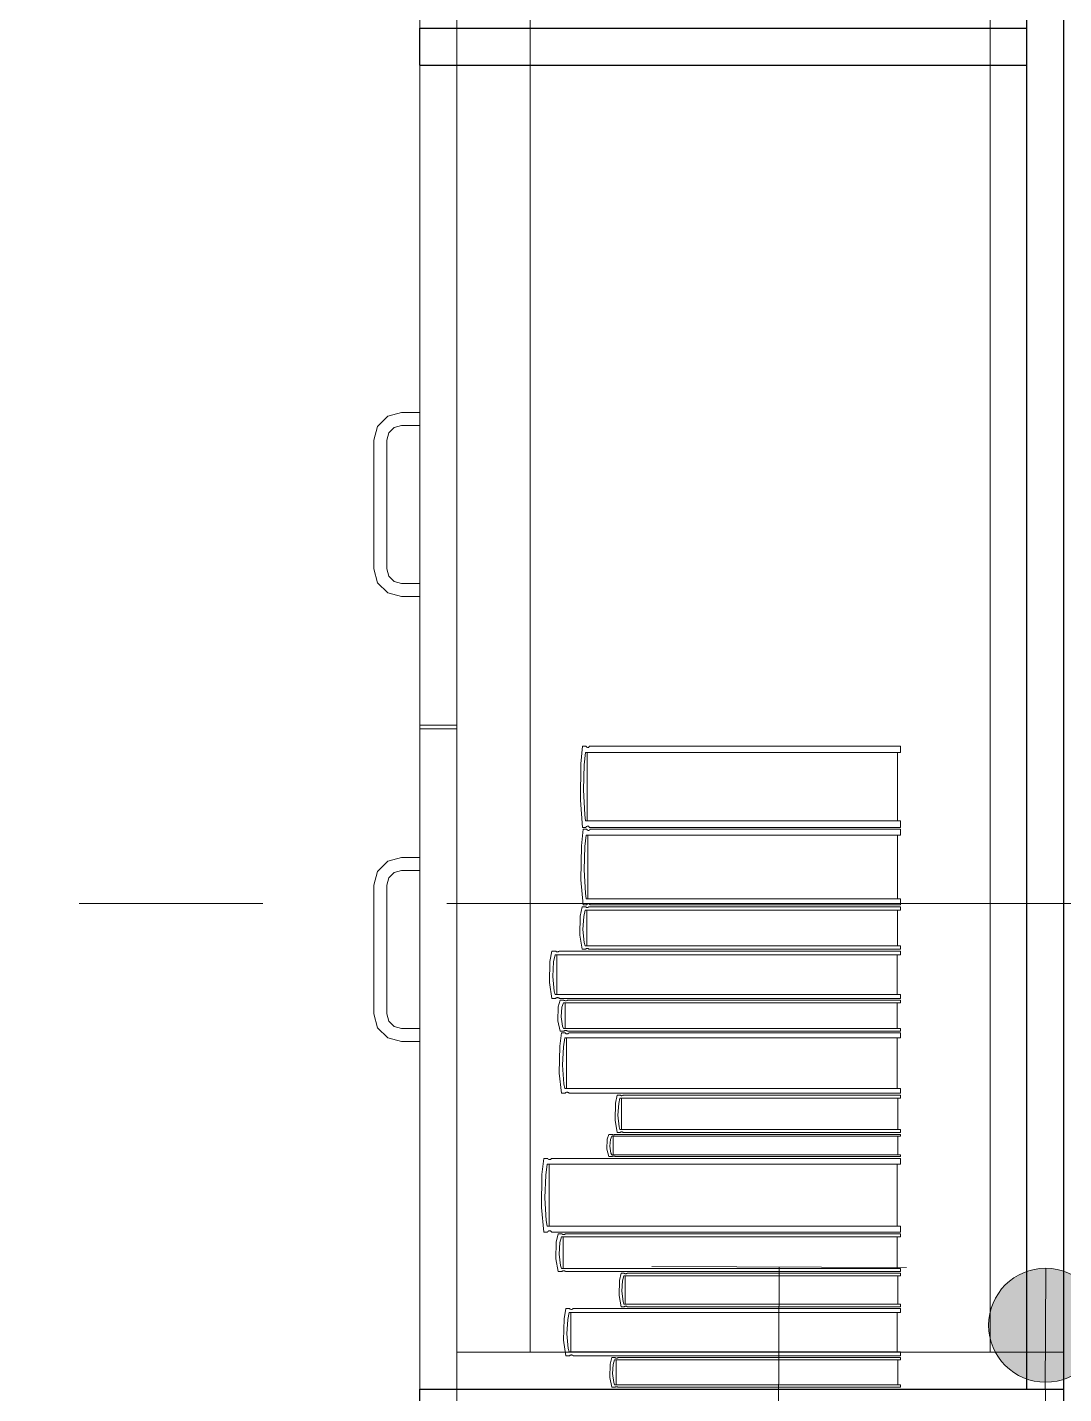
# Model space of a CAD drawing. Header units: inches. Extents: x -19 to 5698, y -728 to 92.
# Drawn here: x 104.647 to 105.21, y 25.933 to 26.676 of the extents above; entities that cross this region are included whole.
import ezdxf

# ---------------------------------------------------------------- set-up
doc = ezdxf.new("R2010")
doc.units = ezdxf.units.IN
doc.header["$MEASUREMENT"] = 0
doc.set_wipeout_variables(frame=1)
for name, pattern in [('HIDDEN', [0.375, 0.25, -0.125]), ('Punto & Raya', [0.65, 0.5, -0.075, 0, -0.075]), ('RAYITAS', [0.375, 0.25, -0.125]), ('Wipeout_Contour', [1, 0, -1])]:
    doc.linetypes.add(name, pattern=pattern)
for name, color, linetype, lineweight in [('00 conduct tomacorr', 120, 'HIDDEN', 30), ('T-TECHO-E', 150, 'Continuous', 20), ('TOMACORRIENTE', 22, 'RAYITAS', 9)]:
    doc.layers.add(name, color=color, linetype=linetype, lineweight=lineweight)
doc.layers.add('02 _ ARQ _ ALB _ Ejes Generales', color=251, linetype='Continuous')
doc.layers.add('Interior - Mobiliario', color=7, linetype='Continuous')

# ---------------------------------------------------------------- blocks, each defined once
blk = doc.blocks.new('a')
at = {"layer": 'TOMACORRIENTE', "ltscale": 0.05}
h = blk.add_hatch(color=4, dxfattribs=at)
edge = h.paths.add_edge_path()
edge.add_arc((0, 0.0752), 0.02106, 0, 360)
at = {"layer": 'TOMACORRIENTE', "color": 4}
for p, q in [((-0.14553, 0.09625), (-0.0515, 0.09625)), ((-0.09851, 0.09625), (-0.09851, -0.09657)), ((0, 0.09625), (0, -0.09625)), ((0.06232, -0.09625), (0.06232, 0.09625))]:
    blk.add_line(p, q, dxfattribs=at)
blk.add_circle((0, 0.0752), 0.02106, dxfattribs=at)
blk = doc.blocks.new('CABLE 3FACE')
at = {"layer": 'T-TECHO-E', "rotation": 59.94170052614085}
blk.add_blockref('a', (0, 0), dxfattribs=at)

msp = doc.modelspace()

# ---------------------------------------------------------------- linework, layer by layer
at = {"layer": 'Interior - Mobiliario', "color": 175, "linetype": 'Continuous', "lineweight": 13}
for p, q in [((104.88026, 27.39599), (104.88026, 25.93599)), ((105.19026, 25.93599), (105.19026, 27.39599)), ((104.84276, 26.46498), (104.85026, 26.46699)), ((104.85026, 26.46699), (104.86026, 26.46699)), ((104.86026, 26.46699), (104.86026, 26.45999)), ((104.83526, 26.45199), (104.83727, 26.45949)), ((104.83727, 26.45949), (104.84276, 26.46498)), ((104.84626, 26.45891), (104.84333, 26.45599)), ((104.85026, 26.45999), (104.84626, 26.45891)), ((104.86026, 26.45999), (104.85026, 26.45999)), ((104.83526, 26.38199), (104.83526, 26.45199)), ((104.84333, 26.45599), (104.84226, 26.45199)), ((104.84226, 26.45199), (104.84226, 26.38199)), ((104.83727, 26.37449), (104.83526, 26.38199)), ((104.84226, 26.38199), (104.84333, 26.37799)), ((104.84333, 26.37799), (104.84626, 26.37506)), ((104.84276, 26.369), (104.83727, 26.37449)), ((104.84626, 26.37506), (104.85026, 26.37399)), ((104.85026, 26.37399), (104.86026, 26.37399)), ((104.86026, 26.37399), (104.86026, 26.36699)), ((104.85026, 26.36699), (104.84276, 26.369)), ((104.86026, 26.36699), (104.85026, 26.36699)), ((104.86026, 26.29699), (104.88026, 26.29699)), ((104.86026, 26.29499), (104.88026, 26.29499)), ((104.94864, 26.28561), (104.94769, 26.27592)), ((104.95052, 26.28561), (104.94864, 26.28561)), ((104.94957, 26.27546), (104.95037, 26.28208)), ((104.95037, 26.28208), (105.1216, 26.28208)), ((104.95061, 26.28544), (104.95052, 26.28561)), ((104.95083, 26.28517), (104.95061, 26.28544)), ((104.95107, 26.28498), (104.95083, 26.28517)), ((104.95132, 26.28488), (104.95107, 26.28498)), ((104.95123, 26.28208), (104.95123, 26.24496)), ((104.95158, 26.28487), (104.95132, 26.28488)), ((104.95183, 26.28495), (104.95158, 26.28487)), ((104.95207, 26.28512), (104.95183, 26.28495)), ((104.95229, 26.28537), (104.95207, 26.28512)), ((104.95243, 26.28561), (104.95229, 26.28537)), ((105.1216, 26.28561), (104.95243, 26.28561)), ((105.11987, 26.24496), (105.11987, 26.28208)), ((105.1216, 26.28208), (105.1216, 26.28561)), ((104.94769, 26.27592), (104.94748, 26.25616)), ((104.94913, 26.26186), (104.94957, 26.27546)), ((104.94985, 26.24831), (104.94913, 26.26186)), ((104.94748, 26.25616), (104.94864, 26.24143)), ((104.95037, 26.24496), (104.94985, 26.24831)), ((105.1216, 26.24496), (104.95037, 26.24496)), ((105.1216, 26.24143), (105.1216, 26.24496)), ((104.94898, 26.24043), (104.94804, 26.2314)), ((104.94864, 26.24143), (104.95052, 26.24143)), ((104.95086, 26.24043), (104.94898, 26.24043)), ((104.94992, 26.23097), (104.95071, 26.23713)), ((104.95052, 26.24143), (104.95066, 26.24166)), ((104.95066, 26.24166), (104.95088, 26.24192)), ((104.95071, 26.23713), (105.1216, 26.23713)), ((104.95096, 26.24027), (104.95086, 26.24043)), ((104.95088, 26.24192), (104.95113, 26.24208)), ((104.95118, 26.24002), (104.95096, 26.24027)), ((104.95113, 26.24208), (104.95138, 26.24216)), ((104.95141, 26.23984), (104.95118, 26.24002)), ((104.95138, 26.24216), (104.95163, 26.24215)), ((104.95166, 26.23975), (104.95141, 26.23984)), ((104.95157, 26.23713), (104.95157, 26.20256)), ((104.95163, 26.24215), (104.95188, 26.24205)), ((104.95192, 26.23974), (104.95166, 26.23975)), ((104.95188, 26.24205), (104.95212, 26.24187)), ((104.95217, 26.23981), (104.95192, 26.23974)), ((104.95212, 26.24187), (104.95234, 26.2416)), ((104.95241, 26.23997), (104.95217, 26.23981)), ((104.95234, 26.2416), (104.95243, 26.24143)), ((104.95263, 26.2402), (104.95241, 26.23997)), ((104.95243, 26.24143), (105.1216, 26.24143)), ((104.95277, 26.24043), (104.95263, 26.2402)), ((105.1216, 26.24043), (104.95277, 26.24043)), ((105.11988, 26.20256), (105.11988, 26.23713)), ((105.1216, 26.23713), (105.1216, 26.24043)), ((104.94804, 26.2314), (104.94783, 26.21299)), ((104.94948, 26.2183), (104.94992, 26.23097)), ((104.84276, 26.22298), (104.83727, 26.21749)), ((104.85026, 26.22499), (104.84276, 26.22298)), ((104.86026, 26.22499), (104.85026, 26.22499)), ((104.86026, 26.21799), (104.86026, 26.22499)), ((104.83727, 26.21749), (104.83526, 26.20999)), ((104.84226, 26.20999), (104.84333, 26.21399)), ((104.84333, 26.21399), (104.84626, 26.21691)), ((104.84626, 26.21691), (104.85026, 26.21799)), ((104.85026, 26.21799), (104.86026, 26.21799)), ((104.9502, 26.20568), (104.94948, 26.2183)), ((104.83526, 26.20999), (104.83526, 26.13999)), ((104.84226, 26.13999), (104.84226, 26.20999)), ((104.94783, 26.21299), (104.94898, 26.19927)), ((104.95071, 26.20256), (104.9502, 26.20568)), ((104.9484, 26.19827), (104.94745, 26.1932)), ((104.95028, 26.19827), (104.9484, 26.19827)), ((104.94898, 26.19927), (104.95086, 26.19927)), ((104.95038, 26.19818), (104.95028, 26.19827)), ((105.1216, 26.20256), (104.95071, 26.20256)), ((104.95086, 26.19927), (104.951, 26.19949)), ((104.951, 26.19949), (104.95123, 26.19972)), ((104.95123, 26.19972), (104.95147, 26.19988)), ((104.95147, 26.19988), (104.95172, 26.19996)), ((104.95172, 26.19996), (104.95197, 26.19995)), ((104.95197, 26.19995), (104.95222, 26.19985)), ((104.9522, 26.19827), (104.95206, 26.19814)), ((105.1216, 26.19827), (104.9522, 26.19827)), ((104.95222, 26.19985), (104.95246, 26.19968)), ((104.95246, 26.19968), (104.95268, 26.19943)), ((104.95268, 26.19943), (104.95277, 26.19927)), ((104.95277, 26.19927), (105.1216, 26.19927)), ((105.1216, 26.19927), (105.1216, 26.20256)), ((105.1216, 26.19642), (105.1216, 26.19827)), ((104.94745, 26.1932), (104.94723, 26.18288)), ((104.94889, 26.18585), (104.94933, 26.19296)), ((104.94933, 26.19296), (104.95013, 26.19642)), ((104.95013, 26.19642), (105.1216, 26.19642)), ((104.95059, 26.19804), (104.95038, 26.19818)), ((104.95083, 26.19794), (104.95059, 26.19804)), ((104.95108, 26.19789), (104.95083, 26.19794)), ((104.95099, 26.19642), (104.95099, 26.17702)), ((104.95134, 26.19788), (104.95108, 26.19789)), ((104.95159, 26.19792), (104.95134, 26.19788)), ((104.95183, 26.19801), (104.95159, 26.19792)), ((104.95206, 26.19814), (104.95183, 26.19801)), ((105.11987, 26.17702), (105.11987, 26.19642)), ((104.94962, 26.17877), (104.94889, 26.18585)), ((104.94723, 26.18288), (104.9484, 26.17517)), ((104.95013, 26.17702), (104.94962, 26.17877)), ((105.1216, 26.17702), (104.95013, 26.17702)), ((105.1216, 26.17517), (105.1216, 26.17702)), ((104.93087, 26.16853), (104.93063, 26.15702)), ((104.9319, 26.17417), (104.93087, 26.16853)), ((104.93397, 26.17417), (104.9319, 26.17417)), ((104.93293, 26.16826), (104.9338, 26.17212)), ((104.9338, 26.17212), (105.1216, 26.17212)), ((104.93407, 26.17408), (104.93397, 26.17417)), ((104.93431, 26.17392), (104.93407, 26.17408)), ((104.93457, 26.17381), (104.93431, 26.17392)), ((104.93485, 26.17375), (104.93457, 26.17381)), ((104.93475, 26.17212), (104.93475, 26.15049)), ((104.93513, 26.17374), (104.93485, 26.17375)), ((104.9354, 26.17379), (104.93513, 26.17374)), ((104.93567, 26.17389), (104.9354, 26.17379)), ((104.93591, 26.17404), (104.93567, 26.17389)), ((104.93607, 26.17417), (104.93591, 26.17404)), ((105.1216, 26.17417), (104.93607, 26.17417)), ((104.9484, 26.17517), (104.95028, 26.17517)), ((104.95028, 26.17517), (104.95042, 26.1753)), ((104.95042, 26.1753), (104.95065, 26.17543)), ((104.95065, 26.17543), (104.95089, 26.17552)), ((104.95089, 26.17552), (104.95114, 26.17556)), ((104.95114, 26.17556), (104.9514, 26.17556)), ((104.9514, 26.17556), (104.95165, 26.1755)), ((104.95165, 26.1755), (104.95188, 26.1754)), ((104.95188, 26.1754), (104.9521, 26.17526)), ((104.9521, 26.17526), (104.9522, 26.17517)), ((104.9522, 26.17517), (105.1216, 26.17517)), ((105.11971, 26.15049), (105.11971, 26.17212)), ((105.1216, 26.17212), (105.1216, 26.17417)), ((104.93245, 26.16034), (104.93293, 26.16826)), ((104.93063, 26.15702), (104.9319, 26.14843)), ((104.93324, 26.15245), (104.93245, 26.16034)), ((104.9319, 26.14843), (104.93397, 26.14843)), ((104.9338, 26.15049), (104.93324, 26.15245)), ((105.1216, 26.15049), (104.9338, 26.15049)), ((104.93397, 26.14843), (104.93412, 26.14857)), ((104.93412, 26.14857), (104.93437, 26.14872)), ((104.93437, 26.14872), (104.93463, 26.14882)), ((104.93463, 26.14882), (104.93491, 26.14886)), ((104.93491, 26.14886), (104.93519, 26.14886)), ((104.93519, 26.14886), (104.93546, 26.1488)), ((104.93645, 26.14743), (104.93543, 26.14376)), ((104.93546, 26.1488), (104.93572, 26.14869)), ((104.93572, 26.14869), (104.93596, 26.14853)), ((104.93596, 26.14853), (104.93607, 26.14843)), ((104.93607, 26.14843), (105.1216, 26.14843)), ((104.93846, 26.14743), (104.93645, 26.14743)), ((104.93856, 26.14737), (104.93846, 26.14743)), ((104.9388, 26.14727), (104.93856, 26.14737)), ((104.93905, 26.1472), (104.9388, 26.14727)), ((104.93932, 26.14716), (104.93905, 26.1472)), ((104.93959, 26.14715), (104.93932, 26.14716)), ((104.93986, 26.14718), (104.93959, 26.14715)), ((104.94012, 26.14725), (104.93986, 26.14718)), ((104.94036, 26.14734), (104.94012, 26.14725)), ((104.94051, 26.14743), (104.94036, 26.14734)), ((105.1216, 26.14743), (104.94051, 26.14743)), ((105.1216, 26.14843), (105.1216, 26.15049)), ((105.1216, 26.14609), (105.1216, 26.14743)), ((104.83526, 26.13999), (104.83727, 26.13249)), ((104.84333, 26.13599), (104.84226, 26.13999)), ((104.93543, 26.14376), (104.9352, 26.13626)), ((104.93698, 26.13842), (104.93745, 26.14358)), ((104.93745, 26.14358), (104.9383, 26.14609)), ((104.9383, 26.14609), (105.1216, 26.14609)), ((104.93922, 26.14609), (104.93922, 26.13201)), ((105.11975, 26.13201), (105.11975, 26.14609)), ((104.83727, 26.13249), (104.84276, 26.127)), ((104.84626, 26.13306), (104.84333, 26.13599)), ((104.85026, 26.13199), (104.84626, 26.13306)), ((104.86026, 26.13199), (104.85026, 26.13199)), ((104.86026, 26.12499), (104.86026, 26.13199)), ((104.9352, 26.13626), (104.93645, 26.13067)), ((104.93775, 26.13328), (104.93698, 26.13842)), ((104.9383, 26.13201), (104.93775, 26.13328)), ((105.1216, 26.13201), (104.9383, 26.13201)), ((105.1216, 26.13067), (105.1216, 26.13201)), ((104.84276, 26.127), (104.85026, 26.12499)), ((104.85026, 26.12499), (104.86026, 26.12499)), ((104.93726, 26.12967), (104.93625, 26.12247)), ((104.93645, 26.13067), (104.93846, 26.13067)), ((104.93927, 26.12967), (104.93726, 26.12967)), ((104.93826, 26.12213), (104.93911, 26.12704)), ((104.93846, 26.13067), (104.93861, 26.13076)), ((104.93861, 26.13076), (104.93885, 26.13085)), ((104.93885, 26.13085), (104.93911, 26.13092)), ((104.93911, 26.13092), (104.93938, 26.13095)), ((104.93911, 26.12704), (105.1216, 26.12704)), ((104.93937, 26.12954), (104.93927, 26.12967)), ((104.9396, 26.12934), (104.93937, 26.12954)), ((104.93938, 26.13095), (104.93965, 26.13094)), ((104.93985, 26.1292), (104.9396, 26.12934)), ((104.93965, 26.13094), (104.93992, 26.13091)), ((104.94012, 26.12913), (104.93985, 26.1292)), ((104.93992, 26.13091), (104.94017, 26.13084)), ((104.94003, 26.12704), (104.94003, 26.09949)), ((104.94039, 26.12912), (104.94012, 26.12913)), ((104.94017, 26.13084), (104.94041, 26.13073)), ((104.94066, 26.12918), (104.94039, 26.12912)), ((104.94041, 26.13073), (104.94051, 26.13067)), ((104.94051, 26.13067), (105.1216, 26.13067)), ((104.94092, 26.1293), (104.94066, 26.12918)), ((104.94116, 26.12949), (104.94092, 26.1293)), ((104.94131, 26.12967), (104.94116, 26.12949)), ((105.1216, 26.12967), (104.94131, 26.12967)), ((105.11976, 26.09949), (105.11976, 26.12704)), ((105.1216, 26.12704), (105.1216, 26.12967)), ((104.93625, 26.12247), (104.93602, 26.10781)), ((104.93779, 26.11204), (104.93826, 26.12213)), ((104.93856, 26.10198), (104.93779, 26.11204)), ((104.93602, 26.10781), (104.93726, 26.09687)), ((104.93911, 26.09949), (104.93856, 26.10198)), ((104.93726, 26.09687), (104.93927, 26.09687)), ((105.1216, 26.09949), (104.93911, 26.09949)), ((104.93927, 26.09687), (104.93942, 26.09705)), ((104.93942, 26.09705), (104.93966, 26.09723)), ((104.93966, 26.09723), (104.93991, 26.09736)), ((104.93991, 26.09736), (104.94018, 26.09742)), ((104.94018, 26.09742), (104.94045, 26.09741)), ((104.94045, 26.09741), (104.94072, 26.09734)), ((104.94072, 26.09734), (104.94097, 26.0972)), ((104.94097, 26.0972), (104.94121, 26.097)), ((104.94121, 26.097), (104.94131, 26.09687)), ((104.94131, 26.09687), (105.1216, 26.09687)), ((104.96749, 26.09587), (104.96665, 26.0914)), ((104.96916, 26.09587), (104.96749, 26.09587)), ((104.96832, 26.09119), (104.96903, 26.09424)), ((104.96903, 26.09424), (105.1216, 26.09424)), ((104.96925, 26.09579), (104.96916, 26.09587)), ((104.96944, 26.09567), (104.96925, 26.09579)), ((104.96966, 26.09558), (104.96944, 26.09567)), ((104.96988, 26.09553), (104.96966, 26.09558)), ((104.9698, 26.09424), (104.9698, 26.07712)), ((104.97011, 26.09553), (104.96988, 26.09553)), ((104.97033, 26.09557), (104.97011, 26.09553)), ((104.97055, 26.09564), (104.97033, 26.09557)), ((104.97074, 26.09576), (104.97055, 26.09564)), ((104.97087, 26.09587), (104.97074, 26.09576)), ((105.1216, 26.09587), (104.97087, 26.09587)), ((105.12006, 26.07712), (105.12006, 26.09424)), ((105.1216, 26.09687), (105.1216, 26.09949)), ((105.1216, 26.09424), (105.1216, 26.09587)), ((104.96665, 26.0914), (104.96645, 26.08229)), ((104.96793, 26.08491), (104.96832, 26.09119)), ((104.96645, 26.08229), (104.96749, 26.07549)), ((104.96857, 26.07867), (104.96793, 26.08491)), ((104.96298, 26.07449), (104.96211, 26.07185)), ((104.9647, 26.07449), (104.96298, 26.07449)), ((104.96383, 26.07172), (104.96456, 26.07353)), ((104.96456, 26.07353), (105.1216, 26.07353)), ((104.96479, 26.07444), (104.9647, 26.07449)), ((104.96499, 26.07437), (104.96479, 26.07444)), ((104.96521, 26.07432), (104.96499, 26.07437)), ((104.96544, 26.07429), (104.96521, 26.07432)), ((104.96536, 26.07353), (104.96536, 26.06342)), ((104.96567, 26.07429), (104.96544, 26.07429)), ((104.9659, 26.07431), (104.96567, 26.07429)), ((104.96612, 26.07436), (104.9659, 26.07431)), ((104.96633, 26.07443), (104.96612, 26.07436)), ((104.96646, 26.07449), (104.96633, 26.07443)), ((105.1216, 26.07449), (104.96646, 26.07449)), ((104.96749, 26.07549), (104.96916, 26.07549)), ((104.96903, 26.07712), (104.96857, 26.07867)), ((105.1216, 26.07712), (104.96903, 26.07712)), ((104.96916, 26.07549), (104.96929, 26.0756)), ((104.96929, 26.0756), (104.96949, 26.07572)), ((104.96949, 26.07572), (104.96971, 26.07579)), ((104.96971, 26.07579), (104.96993, 26.07583)), ((104.96993, 26.07583), (104.97016, 26.07583)), ((104.97016, 26.07583), (104.97038, 26.07578)), ((104.97038, 26.07578), (104.97059, 26.07569)), ((104.97059, 26.07569), (104.97079, 26.07557)), ((104.97079, 26.07557), (104.97087, 26.07549)), ((104.97087, 26.07549), (105.1216, 26.07549)), ((105.12002, 26.06342), (105.12002, 26.07353)), ((105.1216, 26.07549), (105.1216, 26.07712)), ((105.1216, 26.07353), (105.1216, 26.07449)), ((104.96211, 26.07185), (104.96191, 26.06647)), ((104.96191, 26.06647), (104.96298, 26.06245)), ((104.96343, 26.06802), (104.96383, 26.07172)), ((104.96409, 26.06433), (104.96343, 26.06802)), ((104.92759, 26.06145), (104.92653, 26.05267)), ((104.9297, 26.06145), (104.92759, 26.06145)), ((104.92864, 26.05225), (104.92953, 26.05825)), ((104.92953, 26.05825), (105.1216, 26.05825)), ((104.92981, 26.0613), (104.9297, 26.06145)), ((104.93006, 26.06105), (104.92981, 26.0613)), ((104.93032, 26.06088), (104.93006, 26.06105)), ((104.9306, 26.06079), (104.93032, 26.06088)), ((104.9305, 26.05825), (104.9305, 26.0246)), ((104.93089, 26.06078), (104.9306, 26.06079)), ((104.93117, 26.06086), (104.93089, 26.06078)), ((104.93144, 26.06101), (104.93117, 26.06086)), ((104.93169, 26.06124), (104.93144, 26.06101)), ((104.93185, 26.06145), (104.93169, 26.06124)), ((105.1216, 26.06145), (104.93185, 26.06145)), ((104.96298, 26.06245), (104.9647, 26.06245)), ((104.96456, 26.06342), (104.96409, 26.06433)), ((105.1216, 26.06342), (104.96456, 26.06342)), ((104.9647, 26.06245), (104.96483, 26.06252)), ((104.96483, 26.06252), (104.96504, 26.06259)), ((104.96504, 26.06259), (104.96526, 26.06263)), ((104.96526, 26.06263), (104.96549, 26.06265)), ((104.96549, 26.06265), (104.96572, 26.06265)), ((104.96572, 26.06265), (104.96595, 26.06262)), ((104.96595, 26.06262), (104.96617, 26.06257)), ((104.96617, 26.06257), (104.96637, 26.0625)), ((104.96637, 26.0625), (104.96646, 26.06245)), ((104.96646, 26.06245), (105.1216, 26.06245)), ((105.11966, 26.0246), (105.11966, 26.05825)), ((105.1216, 26.06245), (105.1216, 26.06342)), ((105.1216, 26.05825), (105.1216, 26.06145)), ((104.92653, 26.05267), (104.92629, 26.03476)), ((104.92815, 26.03992), (104.92864, 26.05225)), ((104.92629, 26.03476), (104.92759, 26.0214)), ((104.92896, 26.02764), (104.92815, 26.03992)), ((104.92953, 26.0246), (104.92896, 26.02764)), ((104.92759, 26.0214), (104.9297, 26.0214)), ((105.1216, 26.0246), (104.92953, 26.0246)), ((104.9297, 26.0214), (104.92986, 26.02161)), ((104.92986, 26.02161), (104.93011, 26.02184)), ((104.93011, 26.02184), (104.93038, 26.02199)), ((104.93038, 26.02199), (104.93067, 26.02207)), ((104.93067, 26.02207), (104.93095, 26.02206)), ((104.93095, 26.02206), (104.93123, 26.02197)), ((104.93123, 26.02197), (104.9315, 26.0218)), ((104.9315, 26.0218), (104.93174, 26.02155)), ((104.93174, 26.02155), (104.93185, 26.0214)), ((104.93185, 26.0214), (105.1216, 26.0214)), ((104.93536, 26.0204), (104.93434, 26.01591)), ((104.93739, 26.0204), (104.93536, 26.0204)), ((104.93749, 26.02032), (104.93739, 26.0204)), ((104.93773, 26.0202), (104.93749, 26.02032)), ((104.93798, 26.02011), (104.93773, 26.0202)), ((104.93825, 26.02006), (104.93798, 26.02011)), ((104.93853, 26.02006), (104.93825, 26.02006)), ((104.9388, 26.02009), (104.93853, 26.02006)), ((104.93906, 26.02017), (104.9388, 26.02009)), ((104.9393, 26.02029), (104.93906, 26.02017)), ((104.93945, 26.0204), (104.9393, 26.02029)), ((105.1216, 26.0204), (104.93945, 26.0204)), ((105.1216, 26.0214), (105.1216, 26.0246)), ((105.1216, 26.01876), (105.1216, 26.0204)), ((104.93434, 26.01591), (104.93411, 26.00677)), ((104.9359, 26.00941), (104.93637, 26.0157)), ((104.93637, 26.0157), (104.93723, 26.01876)), ((104.93723, 26.01876), (105.1216, 26.01876)), ((104.93816, 26.01876), (104.93816, 26.00159)), ((105.11974, 26.00159), (105.11974, 26.01876)), ((104.93411, 26.00677), (104.93536, 25.99995)), ((104.93667, 26.00314), (104.9359, 26.00941)), ((104.93536, 25.99995), (104.93739, 25.99995)), ((104.93723, 26.00159), (104.93667, 26.00314)), ((105.1216, 26.00159), (104.93723, 26.00159)), ((104.93739, 25.99995), (104.93754, 26.00006)), ((104.93754, 26.00006), (104.93778, 26.00018)), ((104.93778, 26.00018), (104.93804, 26.00025)), ((104.93804, 26.00025), (104.93831, 26.00029)), ((104.93831, 26.00029), (104.93859, 26.00029)), ((104.93859, 26.00029), (104.93886, 26.00024)), ((104.93886, 26.00024), (104.93911, 26.00015)), ((104.93911, 26.00015), (104.93935, 26.00003)), ((104.93935, 26.00003), (104.93945, 25.99995)), ((104.93945, 25.99995), (105.1216, 25.99995)), ((104.96965, 25.99895), (104.96882, 25.99496)), ((104.9713, 25.99895), (104.96965, 25.99895)), ((104.97139, 25.99888), (104.9713, 25.99895)), ((104.97158, 25.99877), (104.97139, 25.99888)), ((104.97179, 25.99869), (104.97158, 25.99877)), ((104.97201, 25.99865), (104.97179, 25.99869)), ((104.97223, 25.99865), (104.97201, 25.99865)), ((104.97245, 25.99868), (104.97223, 25.99865)), ((104.97266, 25.99875), (104.97245, 25.99868)), ((104.97286, 25.99885), (104.97266, 25.99875)), ((104.97299, 25.99895), (104.97286, 25.99885)), ((105.1216, 25.99895), (104.97299, 25.99895)), ((105.1216, 25.99995), (105.1216, 26.00159)), ((105.1216, 25.99749), (105.1216, 25.99895)), ((104.96882, 25.99496), (104.96863, 25.98682)), ((104.97009, 25.98917), (104.97047, 25.99477)), ((104.97047, 25.99477), (104.97117, 25.99749)), ((104.97117, 25.99749), (105.1216, 25.99749)), ((104.97193, 25.99749), (104.97193, 25.98221)), ((105.12008, 25.98221), (105.12008, 25.99749)), ((104.96863, 25.98682), (104.96965, 25.98076)), ((104.97072, 25.98359), (104.97009, 25.98917)), ((104.97117, 25.98221), (104.97072, 25.98359)), ((104.93962, 25.97976), (104.93862, 25.97413)), ((104.94159, 25.97976), (104.93962, 25.97976)), ((104.9406, 25.97386), (104.94144, 25.9777)), ((104.94144, 25.9777), (105.1216, 25.9777)), ((104.9417, 25.97966), (104.94159, 25.97976)), ((104.94193, 25.9795), (104.9417, 25.97966)), ((104.94218, 25.97939), (104.94193, 25.9795)), ((104.94244, 25.97933), (104.94218, 25.97939)), ((104.94235, 25.9777), (104.94235, 25.95615)), ((104.94271, 25.97933), (104.94244, 25.97933)), ((104.94297, 25.97937), (104.94271, 25.97933)), ((104.94323, 25.97947), (104.94297, 25.97937)), ((104.94346, 25.97962), (104.94323, 25.97947)), ((104.94361, 25.97976), (104.94346, 25.97962)), ((105.1216, 25.97976), (104.94361, 25.97976)), ((104.96965, 25.98076), (104.9713, 25.98076)), ((105.1216, 25.98221), (104.97117, 25.98221)), ((104.9713, 25.98076), (104.97143, 25.98085)), ((104.97143, 25.98085), (104.97162, 25.98096)), ((104.97162, 25.98096), (104.97184, 25.98103)), ((104.97184, 25.98103), (104.97206, 25.98106)), ((104.97206, 25.98106), (104.97228, 25.98106)), ((104.97228, 25.98106), (104.9725, 25.98101)), ((104.9725, 25.98101), (104.97271, 25.98094)), ((104.97271, 25.98094), (104.9729, 25.98083)), ((104.9729, 25.98083), (104.97299, 25.98076)), ((104.97299, 25.98076), (105.1216, 25.98076)), ((105.11978, 25.95615), (105.11978, 25.9777)), ((105.1216, 25.98076), (105.1216, 25.98221)), ((105.1216, 25.9777), (105.1216, 25.97976)), ((104.93862, 25.97413), (104.93839, 25.96266)), ((104.94014, 25.96597), (104.9406, 25.97386)), ((104.93839, 25.96266), (104.93962, 25.9541)), ((104.9409, 25.9581), (104.94014, 25.96597)), ((104.88026, 25.95599), (104.92026, 25.95599)), ((104.92026, 25.95599), (105.17026, 25.95599)), ((104.93962, 25.9541), (104.94159, 25.9541)), ((104.94144, 25.95615), (104.9409, 25.9581)), ((105.1216, 25.95615), (104.94144, 25.95615)), ((104.94159, 25.9541), (104.94174, 25.95424)), ((104.94174, 25.95424), (104.94198, 25.95439)), ((104.94198, 25.95439), (104.94223, 25.95448)), ((104.94223, 25.95448), (104.9425, 25.95453)), ((104.9425, 25.95453), (104.94277, 25.95452)), ((104.94277, 25.95452), (104.94303, 25.95447)), ((104.94303, 25.95447), (104.94328, 25.95436)), ((104.94328, 25.95436), (104.94351, 25.9542)), ((104.94351, 25.9542), (104.94361, 25.9541)), ((104.94361, 25.9541), (105.1216, 25.9541)), ((104.96455, 25.9531), (104.96369, 25.94957)), ((104.96626, 25.9531), (104.96455, 25.9531)), ((104.96634, 25.95304), (104.96626, 25.9531)), ((104.96654, 25.95294), (104.96634, 25.95304)), ((104.96787, 25.95302), (104.96767, 25.95292)), ((104.968, 25.9531), (104.96787, 25.95302)), ((105.1216, 25.9531), (104.968, 25.9531)), ((105.1216, 25.9541), (105.1216, 25.95615)), ((105.1216, 25.95181), (105.1216, 25.9531)), ((104.96369, 25.94957), (104.9635, 25.94236)), ((104.965, 25.94444), (104.9654, 25.9494)), ((104.9654, 25.9494), (104.96612, 25.95181)), ((104.96612, 25.95181), (105.1216, 25.95181)), ((104.96676, 25.95287), (104.96654, 25.95294)), ((104.96699, 25.95284), (104.96676, 25.95287)), ((104.96722, 25.95283), (104.96699, 25.95284)), ((104.96745, 25.95286), (104.96722, 25.95283)), ((104.96767, 25.95292), (104.96745, 25.95286)), ((104.88026, 25.93599), (105.19026, 25.93599))]:
    msp.add_line(p, q, dxfattribs=at)

# ---------------------------------------------------------------- next in the draw order: wipeouts: each hides what was drawn before it
at = {"color": 254, "linetype": 'Wipeout_Contour', "lineweight": 0, "ltscale": 3268.078793}
msp.add_wipeout([(104.86026, 26.67599), (104.86026, 26.65599), (105.19026, 26.65599), (105.19026, 26.67599)], dxfattribs=at).dxf.layer = 'Interior - Mobiliario'

# ---------------------------------------------------------------- next in the draw order: linework, layer by layer
at = {"layer": 'Interior - Mobiliario', "color": 175, "linetype": 'Continuous', "lineweight": 13}
for p, q in [((104.88026, 27.37599), (104.88026, 25.95599)), ((104.92026, 25.95599), (104.92026, 27.37599)), ((105.17026, 27.37599), (105.17026, 25.95599)), ((104.86026, 26.67599), (104.86026, 27.03499)), ((104.88026, 26.67599), (104.88026, 27.03499)), ((105.19026, 26.67599), (104.86026, 26.67599)), ((104.86026, 26.67599), (104.86026, 26.65599)), ((104.86026, 26.67599), (104.86026, 26.65599)), ((104.86026, 26.67599), (104.88026, 26.67599)), ((105.19026, 26.65599), (105.19026, 26.67599)), ((104.86026, 26.65599), (105.19026, 26.65599)), ((104.86026, 26.65599), (104.86026, 26.29699)), ((104.86026, 26.65599), (104.88026, 26.65599)), ((104.88026, 26.65599), (104.88026, 26.29699))]:
    msp.add_line(p, q, dxfattribs=at)
at = {"layer": 'Interior - Mobiliario', "color": 175, "linetype": 'Continuous', "lineweight": 30}
for p, q in [((104.86026, 26.67599), (105.19026, 26.67599)), ((104.86026, 26.65599), (104.86026, 26.67599)), ((105.19026, 26.65599), (105.19026, 26.67599)), ((104.86026, 26.65599), (105.19026, 26.65599))]:
    msp.add_line(p, q, dxfattribs=at)

# ---------------------------------------------------------------- next in the draw order: wipeouts: each hides what was drawn before it
at = {"color": 254, "linetype": 'Wipeout_Contour', "lineweight": 0, "ltscale": 3268.779677}
msp.add_wipeout([(105.19026, 27.39599), (105.19026, 25.93599), (105.21026, 25.93599), (105.21026, 27.39599)], dxfattribs=at).dxf.layer = 'Interior - Mobiliario'

# ---------------------------------------------------------------- next in the draw order: linework, layer by layer
at = {"layer": '02 _ ARQ _ ALB _ Ejes Generales', "color": 251, "linetype": 'Punto & Raya', "lineweight": 13, "true_color": 0x636466}
msp.add_line((103.27491, 26.2), (105.27491, 26.2), dxfattribs=at)
at = {"layer": 'Interior - Mobiliario', "color": 175, "linetype": 'Continuous', "lineweight": 30}
for p, q in [((105.19026, 25.93599), (105.19026, 27.39599)), ((105.21026, 25.93599), (105.21026, 27.39599)), ((105.19026, 25.93599), (105.21026, 25.93599))]:
    msp.add_line(p, q, dxfattribs=at)
at = {"layer": 'Interior - Mobiliario', "color": 175, "linetype": 'Continuous', "lineweight": 13}
for p, q in [((105.19026, 27.39599), (105.19026, 25.93599)), ((105.21026, 25.93599), (105.21026, 27.39599)), ((105.21026, 25.95599), (105.21026, 27.37599)), ((105.19026, 26.67599), (104.86026, 26.67599)), ((105.19026, 26.65599), (105.19026, 26.67599)), ((104.86026, 26.65599), (105.19026, 26.65599)), ((105.17026, 25.95599), (105.21026, 25.95599)), ((105.19026, 25.93599), (105.21026, 25.93599))]:
    msp.add_line(p, q, dxfattribs=at)

# ---------------------------------------------------------------- next in the draw order: wipeouts: each hides what was drawn before it
at = {"color": 254, "linetype": 'Wipeout_Contour', "lineweight": 0, "ltscale": 3268.023503}
msp.add_wipeout([(104.86026, 25.93599), (104.86026, 25.91599), (105.21026, 25.91599), (105.21026, 25.93599)], dxfattribs=at).dxf.layer = 'Interior - Mobiliario'

# ---------------------------------------------------------------- next in the draw order: linework, layer by layer
at = {"layer": 'Interior - Mobiliario', "color": 175, "linetype": 'Continuous', "lineweight": 13}
for p, q in [((104.86026, 25.91599), (104.86026, 27.41599)), ((105.21026, 27.41599), (105.21026, 25.91599)), ((104.86026, 27.39599), (104.86026, 25.93599)), ((104.86026, 27.39599), (104.86026, 25.93599)), ((104.88026, 27.39599), (104.88026, 25.93599)), ((104.88026, 27.39599), (104.88026, 25.93599)), ((105.19026, 25.93599), (105.19026, 27.39599)), ((105.19026, 25.93599), (105.19026, 27.39599)), ((105.19026, 25.93599), (105.19026, 27.39599)), ((105.21026, 25.93599), (105.21026, 27.39599)), ((104.86026, 25.93599), (104.86026, 26.29499)), ((104.88026, 25.93599), (104.88026, 26.29499)), ((104.88026, 25.95599), (104.88026, 25.91599)), ((105.21026, 25.91599), (105.21026, 25.95599)), ((104.96691, 25.95181), (104.96691, 25.93828)), ((105.12003, 25.93828), (105.12003, 25.95181)), ((104.9635, 25.94236), (104.96455, 25.93699)), ((104.96566, 25.9395), (104.965, 25.94444)), ((104.96612, 25.93828), (104.96566, 25.9395)), ((105.1216, 25.93828), (104.96612, 25.93828)), ((105.1216, 25.93699), (105.1216, 25.93828)), ((105.21026, 25.93599), (104.86026, 25.93599)), ((104.86026, 25.93599), (104.86026, 25.91599)), ((104.86026, 25.93599), (105.21026, 25.93599)), ((104.86026, 25.93599), (105.19026, 25.93599)), ((104.86026, 25.93599), (104.88026, 25.93599)), ((104.88026, 25.93599), (105.19026, 25.93599)), ((104.88026, 25.93599), (105.19026, 25.93599)), ((104.96455, 25.93699), (104.96626, 25.93699)), ((104.96626, 25.93699), (104.96639, 25.93707)), ((104.96639, 25.93707), (104.96659, 25.93716)), ((104.96659, 25.93716), (104.96681, 25.93723)), ((104.96681, 25.93723), (104.96704, 25.93726)), ((104.96704, 25.93726), (104.96727, 25.93725)), ((104.96727, 25.93725), (104.9675, 25.93721)), ((104.9675, 25.93721), (104.96771, 25.93715)), ((104.96771, 25.93715), (104.96791, 25.93705)), ((104.96791, 25.93705), (104.968, 25.93699)), ((104.968, 25.93699), (105.1216, 25.93699)), ((105.21026, 25.91599), (105.21026, 25.93599))]:
    msp.add_line(p, q, dxfattribs=at)
at = {"layer": 'Interior - Mobiliario', "color": 175, "linetype": 'Continuous', "lineweight": 30}
for p, q in [((104.86026, 25.93599), (105.21026, 25.93599)), ((104.86026, 25.91599), (104.86026, 25.93599)), ((105.21026, 25.91599), (105.21026, 25.93599))]:
    msp.add_line(p, q, dxfattribs=at)

# ---------------------------------------------------------------- next in the draw order: block references
at = {"layer": '00 conduct tomacorr', "xscale": 1.47256122672843, "yscale": 1.47256122672843, "zscale": 1.47256122672843, "rotation": 299.7894777823319}
msp.add_blockref('CABLE 3FACE', (105.19994, 25.85997), dxfattribs=at)

doc.saveas('drawing.dxf')
